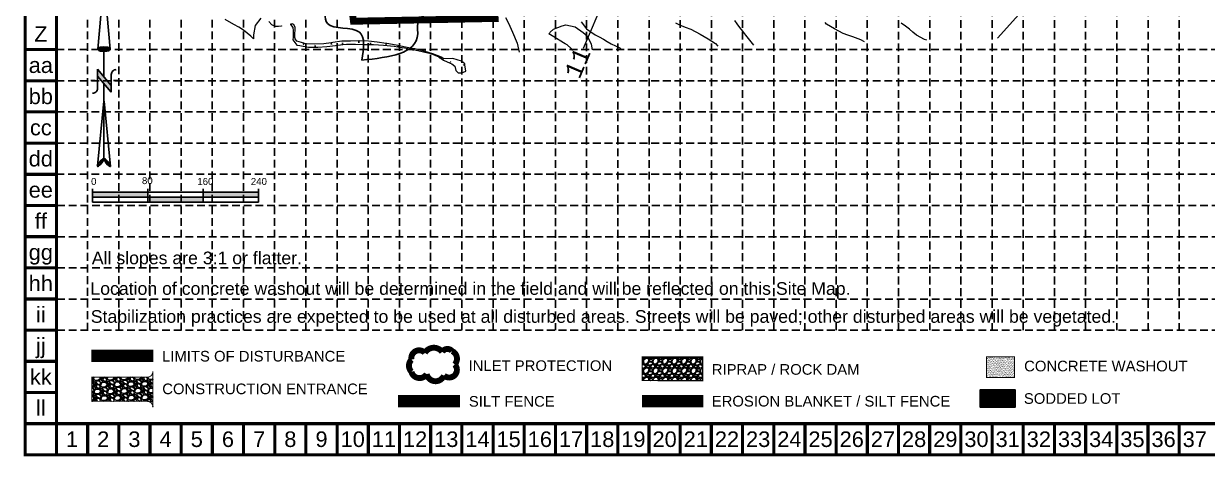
# Model space of a CAD drawing. Header units: inches. Extents: x 5793 to 8686, y 17256 to 19065.
# Drawn here: x 5793 to 7506, y 17256 to 17882 of the extents above; entities that cross this region are included whole.
import ezdxf
from ezdxf.enums import TextEntityAlignment as Align

# ---------------------------------------------------------------- set-up
doc = ezdxf.new("R2010")
doc.units = ezdxf.units.IN
doc.header["$MEASUREMENT"] = 0
for name, pattern in [('ACAD_ISO02W100', [15, 12, -3]), ('DASHED', [0.75, 0.5, -0.25]), ('DASHED2', [0.375, 0.25, -0.125]), ('HIDDEN', [0.375, 0.25, -0.125])]:
    doc.linetypes.add(name, pattern=pattern)
for name, color, linetype in [('1 FLOW ARROWS', 7, 'Continuous'), ('1 LIMITS OF DISTURBANCE', 1, 'DASHED'), ('BASE', 7, 'Continuous'), ('E-Cont-Inter', 253, 'DASHED2'), ('GRID', 254, 'HIDDEN'), ('LEGEND', 7, 'Continuous'), ('NARROW', 7, 'Continuous')]:
    doc.layers.add(name, color=color, linetype=linetype)
doc.layers.add('P-GOLF-HOLE REV', color=30, linetype='Continuous', lineweight=50)
doc.layers.add('P-GOLF-HOLE#', color=30, linetype='Continuous', lineweight=50)
doc.styles.add("L200'", font='ARIAL.TTF', dxfattribs={"height": 0.001968503937008})
doc.styles.add('MONOTXT', font='MONOTXT')
doc.styles.get("Standard").update_dxf_attribs({"font": 'ARIAL.TTF'})

# ---------------------------------------------------------------- blocks, each defined once
blk = doc.blocks.new('LTP089')
at = {"layer": 'E-Cont-Inter', "color": 2, "flags": 128}
blk.add_lwpolyline([(0, 0), (0, 0.5)], dxfattribs=at)
blk = doc.blocks.new('North Arrow')
at = {"layer": 'NARROW'}
for p, q in [((32.43254981860446, 3.058265073213988), (32.43254981860446, 4.631385762768332)), ((0, 0), (22.36344290151465, 2.002084736559482)), ((0, 0), (22.3340256442134, -2.022002755547874)), ((28.76667448424996, -2.091662794246076), (34.01874137947743, 2.319861484284047)), ((36.17825519122562, 2.333068732823449), (30.46489879658111, 2.333068732823449)), ((36.15693846157228, 2.319861484284047), (31.03953994826952, -2.091662794246076)), ((39.10239171702415, 0.006637234364461619), (59.96415737125062, 2.108618273159664)), ((21.65859055236069, -0.04755806894536363), (21.65587945617517, -0.04755806894536363)), ((31.2002493849468, -0.04755806894536363), (21.65859055236069, -0.04755806894536363)), ((28.76667448424996, -2.091662794246076), (34.95439482978327, -2.091662794246076)), ((32.43254981860446, -4.261561808689294), (32.43254981860446, -2.800806882678444)), ((57.4539157862273, -0.04755806894536363), (33.41071549255503, -0.04755806894536363)), ((59.8310793026576, -2.141789640390925), (39.04486644576536, -0.007715046158409677)), ((57.69334596529006, -0.02703537367779063), (57.76929195033517, -0.01344045038422337)), ((57.76514189648879, -0.05039075473177945), (57.69334596529006, -0.02703537367779063))]:
    blk.add_line(p, q, dxfattribs=at)
blk.add_lwpolyline([(22.36469003275943, -2.029144276148145), (22.58571216360451, -1.926685835660464, 0.09157658552841703), (22.86600292222374, -1.437143250313966, 0.04830551554414139), (23.03449076013294, -0.7510674610057322), (23.07365352004581, -0.007926344824227272), (23.0138871940153, 0.8191116749912908, 0.04830551554426889), (22.86600292222374, 1.421290560665511, 0.0915765855283463), (22.58571216360451, 1.91083314601201), (22.36469003275943, 2.01329158649969), (22.14366790191434, 1.91083314601201, 0.09157658552851158), (21.86337714329511, 1.421290560665511, 0.04830551554418233), (21.71549287155813, 0.8191116749912908), (21.65572654552761, -0.007926344824227272), (21.71549287155813, -0.8349643646397453, 0.04830551554422624), (21.86337714329511, -1.437143250313966, 0.09157658552816902), (22.14366790191434, -1.926685835660464)], format="xyb", close=True, dxfattribs=at)
for points in [[(57.45558378554506, -0.03134526075882604), (57.43996657389744, 0.0836624617477355, -0.06681784727068599), (57.67471216397553, 0.4712181194372533, -0.03073031192727785), (58.00862399094058, 0.8372912985578296), (58.52165351551321, 1.292257312707079), (59.07299621394941, 1.699951556056476, -0.03073031192742202), (59.50028108291463, 1.950818694931513, -0.06681784727061153), (59.92804734067704, 2.100220530974184), (60.03732810972451, 2.061125939999329)], [(60.03732810972451, 2.061125939999329), (60.05294532137214, 1.946118217492767, -0.06681784727066456), (59.81819973129404, 1.558562559803249, -0.03073031192683177), (59.43379851860755, 1.137137013811298), (58.97125837981093, 0.7375233665334235), (58.41991568137473, 0.3298291232385964, -0.03073031192764033), (57.99263081235495, 0.07896198436355917, -0.03669233332525137), (57.76236303227506, -0.01733721801429056)], [(57.45558378554506, -0.03527464659782709), (57.43996657389744, -0.150282369049819, 0.06681784727068599), (57.67471216397553, -0.5378380267393368, 0.03073031192727785), (58.00862399094058, -0.903911205859913), (58.52165351551321, -1.358877220063732), (59.07299621394941, -1.766571463358559, 0.03073031192742202), (59.50028108291463, -2.017438602233597, 0.06681784727061153), (59.92804734067704, -2.166840438276267), (60.03732810972451, -2.127745847301412)], [(60.03732810972451, -2.127745847301412), (60.05294532137214, -2.012738124794851, 0.06681784727066456), (59.81819973129404, -1.625182467105333, 0.03073031192683177), (59.43379851860755, -1.203756921113381), (58.97125837981093, -0.804143273835507), (58.41991568137473, -0.3964490305406798, 0.03073031192764033), (57.99263081235495, -0.1455818916656426, 0.03669233332525137), (57.76236303227506, -0.04928268934236257)]]:
    blk.add_lwpolyline(points, format="xyb", dxfattribs=at)
for centre, start, end in [((30.46491631666868, 3.862994872579293), 178.8769027564139, 270), ((34.95439482978327, -3.621588933947351), 358.8769027564139, 90)]:
    blk.add_arc(centre, 1.529926139739004, start, end, dxfattribs=at)
for points in [[(23.02743242273209, -0.7618279882990464), (21.67003612299595, -0.04525802260104683), (23.06525461068304, -0.04525802260104683), (21.71626324154204, 0.8195677980802429)], [(23.06525461068304, -0.04525802260104683), (21.71626324154204, 0.8195677980802429), (23.01902749208239, 0.7489697719211108), (21.85494459723486, 1.41965102062386)], [(23.01902749208239, 0.7489697719211108), (21.85494459723486, 1.41965102062386), (22.86773874044229, 1.437300527177285), (22.14491470462235, 1.910307302568981)], [(22.86773874044229, 1.437300527177285), (22.14491470462235, 1.910307302568981), (22.58617356370451, 1.910307302568981), (22.35503797086494, 2.002084736559482)], [(31.04573626156707, -2.092600781761575), (36.15173163068903, 2.358604768796795), (28.74698772917327, -2.064361571265181), (34.01267678058502, 2.358604768796795)], [(57.44388876337325, 0.08001449623407098), (57.69525844847522, -0.01106567331589758), (57.49810575425727, 0.2124947428819723), (57.77083364797363, -0.01106567331589758)], [(57.450460519849, -0.04004572727353661), (57.68868669199946, -0.016585683588346), (57.44388876337325, 0.08001449623407098), (57.69525844847522, -0.01106567331589758)], [(57.49810575425727, 0.2124947428819723), (57.77083364797363, -0.01106567331589758), (57.59996797960412, 0.3891350717640307), (57.940056377156, 0.06345446541672572)], [(57.59996797960412, 0.3891350717640307), (57.940056377156, 0.06345446541672572), (57.68211493557828, 0.4981552747267415), (58.06984856753843, 0.1324545938769006)], [(57.68211493557828, 0.4981552747267415), (58.06984856753843, 0.1324545938769006), (57.83819415180915, 0.663755583063903), (58.29493122679196, 0.2580348277115263)], [(57.83819415180915, 0.663755583063903), (58.29493122679196, 0.2580348277115263), (58.02877508955135, 0.8569559427633067), (58.51837094691291, 0.405695102581376)], [(58.02877508955135, 0.8569559427633067), (58.51837094691291, 0.405695102581376), (58.26042950528063, 1.069476338470849), (58.73031009321494, 0.5657754006460891)], [(58.26042950528063, 1.069476338470849), (58.73031009321494, 0.5657754006460891), (58.51837094691291, 1.297176762400341), (59.04904028220699, 0.8114158579883224)], [(58.51837094691291, 1.297176762400341), (59.04904028220699, 0.8114158579883224), (58.69580837170361, 1.422756996180397), (59.26097942850902, 0.9949561996836565)], [(59.26426530671961, 0.9963362022790534), (58.69416543257103, 1.419996991044172), (59.44663154890804, 1.149516487475921), (59.00303798687673, 1.64907741756906)], [(59.44663154890804, 1.149516487475921), (59.00303798687673, 1.64907741756906), (59.61749721722299, 1.335816834307479), (59.27576588053853, 1.822957741314895)], [(59.61749721722299, 1.335816834307479), (59.27576588053853, 1.822957741314895), (59.80972109409777, 1.551097235151246), (59.4926338442383, 1.954057985367399)], [(59.80972109409777, 1.551097235151246), (59.4926338442383, 1.954057985367399), (59.93129858887187, 1.730497569169529), (59.69471535579942, 2.039618144699489)], [(59.93129858887187, 1.730497569169529), (59.69471535579942, 2.039618144699489), (60.05287608364597, 1.941637962281675), (59.93129858887187, 2.103098262887215)], [(60.05287608364597, 1.941637962281675), (59.93129858887187, 2.103098262887215), (60.03644669248388, 2.064458190925507)], [(22.86773874044229, -1.439569039612252), (21.72466817219174, -0.8747848301754857), (23.02743242273209, -0.7618279882990464), (21.67003612299595, -0.04525802260104683)], [(22.5777686330548, -1.930225321557373), (21.86334952788457, -1.446628842222708), (22.86773874044229, -1.439569039612252), (21.72466817219174, -0.8747848301754857)], [(22.36344290151465, -2.014942952937417), (22.14491470462235, -1.930225321557373), (22.5777686330548, -1.930225321557373), (21.86334952788457, -1.446628842222708)], [(57.4373170068975, -0.1421659174229717), (57.68868669199946, -0.02210569386079442), (57.450460519849, -0.04004572727353661), (57.68868669199946, -0.016585683588346)], [(57.45703227632475, -0.1932260124704044), (57.69525844847522, -0.02762570418781252), (57.4373170068975, -0.1421659174229717), (57.68868669199946, -0.02210569386079442)], [(57.52603571929285, -0.3257062591183058), (57.76426189149788, -0.05108574781843345), (57.45703227632475, -0.1932260124704044), (57.69525844847522, -0.02762570418781252)], [(57.63446970111545, -0.4802665469105705), (57.90062583830149, -0.1021458429204358), (57.52603571929285, -0.3257062591183058), (57.76426189149788, -0.05108574781843345)], [(57.78397716092513, -0.6624268860650773), (58.09120677609826, -0.2001260253382497), (57.63446970111545, -0.4802665469105705), (57.90062583830149, -0.1021458429204358)], [(57.97455809866733, -0.8735672791772231), (58.33600470472447, -0.3477863002626691), (57.78397716092513, -0.6624268860650773), (58.09120677609826, -0.2001260253382497)], [(58.24071423585337, -1.113687726247008), (58.61366141578401, -0.5423666625029), (57.97455809866733, -0.8735672791772231), (58.33600470472447, -0.3477863002626691)], [(58.61366141578401, -1.433848322321865), (58.92746278743289, -0.771447089027788), (58.24071423585337, -1.113687726247008), (58.61366141578401, -0.5423666625029)], [(58.91431927448139, -1.64498871543401), (59.20019068109468, -1.004667523229728), (58.61366141578401, -1.433848322321865), (58.92746278743289, -0.771447089027788)], [(59.11804372517508, -1.794028992899257), (59.56985198281473, -1.35518817585762), (58.91760515269198, -1.651888728247286), (59.20019068109468, -1.011567536097573)], [(59.34805520177179, -1.927889242142555), (59.81300697236293, -1.62152867174882), (59.11804372517508, -1.794028992899257), (59.56985198281473, -1.35518817585762)], [(59.53699320043597, -1.324828119304584), (59.41377276652929, -1.18406785724801), (59.20840537670301, -1.014327541233797)], [(59.58299549571166, -2.052089473381784), (59.92801271066128, -1.787128980031412), (59.34805520177179, -1.927889242142555), (59.81300697236293, -1.62152867174882)], [(59.78343406819477, -2.12522960951901), (60.04630432717022, -2.007929391147627), (59.58299549571166, -2.052089473381784), (59.92801271066128, -1.787128980031412)], [(59.92308389326354, -2.166629686616943), (60.03808963156189, -2.132129622386856), (59.78343406819477, -2.12522960951901), (60.04630432717022, -2.007929391147627)]]:
    blk.add_solid(points, dxfattribs=at)

msp = doc.modelspace()

# ---------------------------------------------------------------- hatches: boundary and pattern name
h = msp.add_hatch(color=7)
h.paths.add_polyline_path([(5973.05200088064, 17630.96251513706), (5973.05200088064, 17638.17002467008), (5893.05200088064, 17638.17002467008), (5893.05200088064, 17630.96251513706)])
h.paths.add_polyline_path([(5973.05200088064, 17630.96251513706), (5973.05200088064, 17623.75500560402), (6053.05200088064, 17623.75500560402), (6053.05200088064, 17630.96251513705)])
h.paths.add_polyline_path([(6053.05200088064, 17638.17002467008), (6053.05200088064, 17630.96251513705), (6133.05200088064, 17630.96251513705), (6133.05200088064, 17638.17002467008)])
at = {"layer": 'BASE'}
h = msp.add_hatch(dxfattribs=at)
h.set_pattern_fill('AR-SAND', color=40, scale=1.19014465997447, style=0)
h.set_pattern_definition([(37.50000000000001, (8193.583634064953, 17280.68226233988), (-0.07497120876800965, 2.293199019402894), [0, -1.809019883161196, 0, -2.0232459219566, 0, -1.933985072458515]), (7.499999999999999, (8193.583634064953, 17280.68226233988), (2.106290295121598, 3.35876206920114), [0, -0.9759186211790658, 0, -1.630498184165025, 0, -0.6248259464865971]), (327.5, (8192.119756133183, 17280.68226233988), (3.706279307166498, 0.006735092347527674), [0, -0.5950723299872352, 0, -2.142260387954047, 0, -2.796839950940006]), (317.5, (8192.119756133183, 17280.68226233988), (3.577725525638903, 1.044560886796573), [0, -0.2975361649936176, 0, -1.404370698769876, 0, -1.606695290965536])])
h.paths.add_polyline_path([(7227.223748978523, 17369.94311183797), (7227.223748978523, 17399.69672833733), (7186.477931715612, 17399.69672833733), (7186.477931715612, 17369.94311183797)])
at = {"layer": 'LEGEND', "linetype": 'ACAD_ISO02W100'}
h = msp.add_hatch(dxfattribs=at)
h.set_pattern_fill('GRAVEL', color=240, scale=13.75058025000006, style=0)
h.set_pattern_definition([(228.0128, (5709.895907156275, 16671.0213428664), (-110.0046176911493, -123.7552406978786), [1.849948064514007, -183.1451884008128]), (184.9697, (5708.658354933773, 16669.64628484136), (165.0069774589783, 13.75046071630291), [3.174568961157013, -314.2822309004824]), (132.5103999999999, (5705.495721476276, 16669.37127323639), (137.5056748718836, -151.2565020207626), [2.23842945773701, -221.604791327569]), (267.2737, (5700.132995178777, 16665.93362817385), (13.75052549143821, 275.0116090560574), [2.890894490599512, -286.1984995670308]), (292.8337, (5699.995489376276, 16663.04600632135), (-68.75303745550859, 165.006913659863), [2.834750871438764, -280.6407212886847]), (357.2737, (5701.095535796273, 16660.43339607387), (-275.0116090560574, 13.75052549143822), [2.890894490599512, -286.1984995670308]), (37.6942, (5703.983157648775, 16660.29589027135), (-178.7576442565102, -137.5056705653904), [3.823060076327264, -378.4826450436337]), (72.2553, (5707.008285303774, 16662.63348891387), (96.25420974344482, 302.5127136773532), [3.609362308662019, -357.3269923127621]), (121.4296, (5708.108331723775, 16666.07113397636), (-110.0047552247033, 178.7574749988935), [2.900684903737513, -287.1681217333596]), (175.2364, (5706.595767896273, 16668.54623842138), (151.256395762444, -13.75046381917921), [3.311579742767987, -162.26733864273]), (222.3974, (5703.295628636274, 16668.8212500264), (-165.0070640815231, -151.2562738731003), [4.282590717702018, -423.9767973158456]), (138.8141, (5713.746069626277, 16665.79612237139), (-96.25410227028884, 82.5034445569043), [1.461700431155256, -144.7089614604816]), (171.4692, (5712.646023206275, 16666.75866298886), (178.7575196652135, -27.50126926763702), [2.780876098019238, -275.307393731756]), (225, (5709.895907156275, 16667.17118039638), (-1.5266210795506e-15, -13.75058450510271), [1.944620809535258, -17.50162853755808]), (203.1986, (5708.933366538774, 16668.8212500264), (68.75289754651628, 27.50117872316084), [1.047216690679505, -103.6740811116042]), (291.8014, (5707.970825921275, 16668.40873261887), (-13.75057901933204, 41.25174450405666), [1.480978744665756, -72.56816474732582]), (30.9638, (5708.520849131273, 16667.03367459388), (41.25171355531257, 27.50119465012626), [2.405375252552237, -77.77359815734533]), (161.5651, (5710.583436168775, 16668.27122681636), (27.50116647590551, -13.75055829338575), [1.739324646402759, -41.74383276540695]), (16.38950000000001, (5699.995489376276, 16668.40873261887), (137.5058327294406, 41.25164050576713), [2.436602820300009, -241.2242979858121]), (70.3462, (5702.333088018775, 16669.09626163137), (-55.00225564860401, -151.2564121158253), [2.044175010545258, -202.3728997759928]), (293.1986, (5710.583436168775, 16671.0213428664), (-27.50117872316084, 68.75289754651628), [2.09441963077876, -102.626878171505]), (343.6105, (5711.408470983776, 16669.09626163137), (-137.5058327294406, 41.25164050576716), [2.436602820299988, -241.2242979858094]), (339.444, (5699.995489376276, 16659.88337286388), (-68.75292661352889, 27.50110544847382), [2.349699153120009, -115.1353135052014]), (294.7751, (5702.195582216275, 16659.05833804887), (-68.75279384758916, 151.256429802274), [1.968780579034486, -194.9095660866001]), (66.80140000000002, (5710.720941971275, 16657.27076261634), (27.50117872316086, 68.75289754651628), [2.094419630778759, -102.6268781715049]), (17.35400000000001, (5711.545976786277, 16659.19584385138), (-178.7575710137538, -55.00224540287305), [2.305023517887759, -228.1967094947769]), (69.444, (5703.983157648775, 16657.27076261634), (-27.50110544847386, -68.75292661352887), [1.174849576560006, -116.3101630817615]), (101.3098999999995, (5709.895907156275, 16657.27076261634), (-13.75054769084819, 55.00233134361231), [0.7011420869475005, -69.41332786882725]), (165.9638, (5709.758401353775, 16657.95829162884), (41.2517482576759, -13.75055353758997), [2.834750871438761, -53.86033531023772]), (186.009, (5707.008285303774, 16658.64582064134), (137.5057990748141, 13.75057086497935), [2.627048356762511, -260.0774160538219]), (303.6901, (5708.520849131273, 16665.79612237139), (-13.75059860024827, 27.50115441909696), [1.983136184815509, -47.59528218615247]), (353.1572, (5709.620895551275, 16664.14605274137), (233.7598555249627, -27.50127047610637), [3.462313603468514, -342.768455468432]), (60.94540000000001, (5713.058540613776, 16663.73353533385), (-55.0023213740061, -96.25406703805673), [1.415704740219006, -140.1551817990891]), (90, (5713.746069626277, 16664.97108755638), (-13.75058025000006, 13.75058025000006), [0.8250348150000032, -12.92554543500005]), (120.2564, (5706.733273698773, 16659.05833804887), (55.00225069057033, -96.25409551942799), [1.910285610651008, -189.1188804799808]), (48.01280000000001, (5705.770733081276, 16660.70840767889), (110.0046176911493, 123.7552406978786), [3.699896129028014, -181.2952403362987]), (0, (5708.245837526276, 16663.45852372888), (13.75058025000006, 13.75058025000006), [3.575150865000015, -10.17542938500004]), (325.3048, (5711.820988391277, 16663.45852372888), (-137.5057235577478, 96.2541801369199), [2.174159245648509, -215.2416003122394]), (254.0546, (5713.608563823776, 16662.22097150639), (-13.75057872776106, -55.0023227415408), [2.002111985560509, -98.10362479826743]), (207.646, (5713.058540613776, 16660.29589027135), (-261.2609670962876, -137.5059085605523), [3.259781306966264, -322.7188856622898]), (175.4261, (5710.170918761276, 16658.78332644385), (-178.7575509271165, 13.75050876294833), [3.448631776119733, -341.414174570187])])
h.paths.add_polyline_path([(6688.294520302677, 17365.46018579522), (6775.801448279211, 17365.30469011444), (6775.801448279211, 17399.68114073939), (6688.294520302677, 17399.54919256799)])
at = {"layer": 'LEGEND'}
h = msp.add_hatch(dxfattribs=at)
h.set_pattern_fill('GRAVEL', color=4, scale=13.90111291800006, angle=-43.93425516442545, style=0)
h.set_pattern_definition([(184.0785448355745, (-13538.28682615788, 8926.479947194903), (-166.8909719580946, -12.93595885846929), [1.870200127536054, -185.1501462527795]), (141.0354448355745, (-13540.15229334107, 8926.346931372831), (129.7733431845232, -105.7299260749101), [3.20932213715284, -317.7227942703406]), (88.57614483557452, (-13542.64765469394, 8928.365077512164), (-5.988682137528056, -206.5681110649706), [2.262934369695396, -224.0307806221024]), (223.3394448355745, (-13548.9630877754, 8929.623970198056), (202.9115384112823, 190.5689518376111), [2.922542177654496, -289.3316199833434]), (248.8994448355745, (-13551.08865396858, 8927.618174116134), (65.6869042689137, 168.3536516628682), [2.865783933610301, -283.7129986585816]), (313.3394448355745, (-13552.12035648941, 8924.944538038882), (-190.5689518376111, 202.9115384112823), [2.922542177654496, -289.3316199833435]), (353.7599448355745, (-13550.11456040747, 8922.818971845678), (-226.5894901836536, 25.27876023303261), [3.864912523478639, -382.6260339999011]), (28.32104483557454, (-13546.27254944894, 8922.39888080289), (282.2659209036187, 152.7199010628978), [3.64887532762, -361.2387825443962]), (77.49534483557453, (-13543.06043266008, 8924.129951721554), (45.29985846620978, 207.2994511510082), [2.932439770052094, -290.3118569607541]), (131.3021448355745, (-13542.42550150964, 8926.992832138196), (100.4727221541576, -116.1061048238211), [3.347832826267789, -164.0437389815571]), (178.4631448355746, (-13544.63516808426, 8929.507856625123), (-226.223852579207, 5.623001895438391), [4.329473816085284, -428.6182275180403]), (94.87984483557395, (-13539.14894747338, 8919.975269774086), (-12.20467612487271, 127.579495034849), [1.477702204296321, -146.293143775417]), (127.5349448355745, (-13539.27465021883, 8921.447622125192), (110.8488891005504, -145.4070285918916), [2.811319373197577, -278.3212851999803]), (181.0657448355745, (-13540.98743844588, 8923.676951833873), (-9.6450468703247, -10.01070081585996), [1.965909289976469, -17.69322531312699]), (159.2643448355745, (-13540.53078201985, 8925.553388632026), (69.34358644767934, -28.20380812770607), [1.058680957609048, -104.809039473247]), (247.8671448355745, (-13541.52088217669, 8925.928220772472), (18.9244374681197, 39.67713890965923), [1.49719156460736, -73.36259518245444]), (347.0295448355745, (-13542.08495865653, 8924.541349245228), (49.32218508111441, -8.913692283813246), [2.431707781632832, -78.62501438980546]), (117.6308448355745, (-13539.71530004911, 8923.995555457052), (10.37637130200994, -29.30077369622538), [1.758365674110737, -42.20081788199644]), (332.4552448355745, (-13547.32708685318, 8931.52234622616), (129.0420605311403, -66.41843988616806), [2.46327720906961, -243.8650692479728]), (26.4119448355745, (-13545.14301604681, 8930.383223651505), (-146.1382466355668, -71.537566574173), [2.066553347502806, -204.5883504682774]), (249.2643448355745, (-13537.78629127198, 8925.997695000635), (28.20380812770607, 69.34358644767934), [2.117348014105176, -103.7503724167508]), (299.6762448355745, (-13538.53595555288, 8924.01749468696), (-71.17193784533566, 126.4824802349111), [2.463277209069609, -243.8650692479727]), (295.5097448355746, (-13553.30701406229, 8925.315713640937), (-30.76345789879441, 68.2465925765793), [2.37542217542785, -116.3957422004163]), (250.8408448355745, (-13552.28400506053, 8923.171864756168), (56.04210534702955, 158.3428532469643), [1.990333545373411, -197.043312915339]), (22.86714483557454, (-13547.33122818047, 8915.890546843722), (68.24662553359794, 30.76338534050007), [2.117348014105179, -103.7503724167509]), (333.4197448355745, (-13545.38028017339, 8916.713341891076), (-168.7192130641005, 85.34285415204721), [2.330257459557267, -230.6948629460881]), (25.50974483557454, (-13552.23647006233, 8920.61661834767), (-68.2465925765793, -30.76345789879437), [1.187711087713925, -117.5834532881302]), (57.37564483557452, (-13547.93187004356, 8916.46924947689), (28.56950878365882, 49.68781945036758), [0.7088177476888228, -70.17322114233889]), (122.0295448355745, (-13547.54972482646, 8917.066234801614), (20.38707347107842, -38.94581519401362), [2.865783933610297, -54.44996424416024]), (142.0747448355744, (-13549.06961217578, 8919.495778464627), (109.7520119897545, -86.43974556866054), [2.65580762298391, -262.9245793453585]), (259.7558448355745, (-13542.95301260624, 8923.640386450652), (9.279372428627253, 29.66644776615725), [2.004846307259804, -48.1163252753482]), (309.2229448355745, (-13543.30956205508, 8921.667499213612), (150.891689943331, -183.9872154374315), [3.500216826074878, -346.5208680335577]), (17.01114483557456, (-13541.09623894214, 8918.955917310655), (-107.5581020534473, -31.49471207118902), [1.431202981585609, -141.6895122103628]), (46.06574483557452, (-13539.72765010652, 8919.374627910966), (-0.3656538323840636, 19.65574160373601), [0.8340667750800033, -13.06704614292005]), (76.3221448355745, (-13548.98047481358, 8919.989000273923), (-27.47259120099096, -108.6550348369312), [1.931198211020241, -191.1892345399723]), (4.078544835574532, (-13548.52381838756, 8921.865437072067), (166.8909719580946, 12.93595885846932), [3.740400255072108, -183.2799461252433]), (316.0657448355745, (-13544.79288402117, 8922.131468716263), (19.65574160373602, 0.3656538323840661), [3.614289358680015, -10.28682355932004]), (281.3705448355745, (-13542.19010261448, 8919.623757305973), (-32.59152946941175, 166.5253536989104), [2.197960567916661, -217.5979294103944]), (210.1203448355745, (-13541.75676586085, 8917.468938806223), (-48.59087337410904, -30.39774932218186), [2.024029843086645, -99.17760132237478]), (163.7117448355745, (-13543.50749991356, 8916.45324288114), (-286.6537279206981, 83.14873899310113), [3.295467333905663, -326.2518082000642]), (131.4918448355745, (-13546.67070126178, 8917.377525348105), (-120.4940821812281, 135.396221572788), [3.486385218721496, -345.1517613233793])])
edge = h.paths.add_edge_path()
edge.add_line((5980.496873373822, 17326.70710665076), (5980.496873373822, 17378.8418471236))
edge.add_arc((5971.807751707899, 17378.84184712359), 8.689121665923032, -89.96094406197471, 9.231371222995222e-11, ccw=False)
edge.add_line((5971.813674688158, 17370.15272747638), (5892.183200537578, 17370.1455148171))
edge.add_line((5892.183200537578, 17370.1455148171), (5892.183200537578, 17335.36297453916))
edge.add_line((5892.183200537578, 17335.36297453916), (5971.801828727682, 17335.39622629794))
edge.add_arc((5971.807751707931, 17326.70710665076), 8.689121665890982, 2.5920599000528455e-11, 90.0390559379598, ccw=False)
h = msp.add_hatch(dxfattribs=at)
h.set_pattern_fill('ANSI31', color=2, scale=118.8766563846618, style=0)
h.set_pattern_definition([(44.99999999999999, (7117.283756705709, 17263.93732762966), (-10.50731123179718, 10.50731123179718), [])])
h.paths.add_polyline_path([(7177.541057436442, 17352.02863158057), (7177.541057436442, 17350.52646554716), (7177.541057436442, 17326.70640512743), (7227.809180049971, 17326.70640512743), (7227.809180049971, 17352.02863158057)])
h = msp.add_hatch(dxfattribs=at)
h.set_pattern_fill('ANSI31', color=2, scale=5.94383281923309, style=0)
h.set_pattern_definition([(44.99999999999999, (7117.283756705709, 17263.93732762966), (-0.5253655615898591, 0.5253655615898589), [])])
h.paths.add_polyline_path([(7177.541057436442, 17352.02863158057), (7177.541057436442, 17350.52646554716), (7177.541057436442, 17326.70640512743), (7227.809180049971, 17326.70640512743), (7227.809180049971, 17352.02863158057)])

# ---------------------------------------------------------------- linework, layer by layer
at = {"color": 7}
for p, q in [((5893.05200088064, 17638.17002467008), (5893.05200088064, 17642.97002467008)), ((5973.05200088064, 17638.17002467008), (5973.05200088064, 17642.97002467008)), ((6053.05200088064, 17638.17002467008), (6053.05200088064, 17642.97002467008)), ((6133.05200088064, 17638.17002467008), (6133.05200088064, 17642.97002467008)), ((5893.05200088064, 17638.17002467008), (5973.05200088064, 17638.17002467008)), ((5893.05200088064, 17638.17002467008), (5893.05200088064, 17623.75500560402)), ((5893.05200088064, 17630.96251513706), (6133.05200088064, 17630.96251513705)), ((5893.05200088064, 17623.75500560402), (5973.05200088064, 17623.75500560402)), ((5973.05200088064, 17638.17002467008), (6133.05200088064, 17638.17002467008)), ((5973.05200088064, 17638.17002467008), (5973.05200088064, 17623.75500560402)), ((5973.05200088064, 17623.75500560402), (6133.05200088064, 17623.75500560402)), ((6053.05200088064, 17638.17002467008), (6053.05200088064, 17623.75500560402)), ((6133.05200088064, 17638.17002467008), (6133.05200088064, 17623.75500560402))]:
    msp.add_line(p, q, dxfattribs=at)
at = {"layer": '1 FLOW ARROWS', "color": 7}
for points in [[(6282.694092657883, 17829.27829732839), (6279.078038419597, 17869.84330365621), (6233.061460289173, 17882.51147476025), (6233.786184995435, 17916.17252257932)], [(6282.694092657883, 17829.27829732839), (6363.5019981605, 17867.30970541667), (6364.951309944037, 17886.49289481621), (6382.343326612841, 17904.95217330661), (6382.70568896411, 17913.63892435562)]]:
    msp.add_spline(points, degree=3, dxfattribs=at)
at = {"layer": '1 LIMITS OF DISTURBANCE', "ltscale": 60, "const_width": 9.999600000005557}
msp.add_lwpolyline([(7931.848882484846, 18727.94962809542), (6121.082178190816, 18711.96721338807), (6128.364357015571, 17975.98263980888), (6259.535582174025, 17975.43284412058), (6270.583676288017, 17885.68023171277), (6475.571235010088, 17889.70216281951), (6458.909483740949, 18116.0214401773), (6458.090659890052, 18350.78691676266), (6513.863496798033, 18253.88175226172), (6643.336146419906, 18132.41842774189), (6650.019411289243, 18096.76304684496), (7215.234899138558, 18022.41284893043), (7465.809480636262, 18260.46379637649), (7462.072287199408, 18328.53956042947), (7457.704976485959, 18647.85215952033), (7841.347357669845, 18651.87609934993)], dxfattribs=at)
at = {"layer": 'BASE', "const_width": 4.512500000000017}
for points in [[(5795.6833879408, 17257.97546560147), (8683.683387940811, 17257.97546560147), (8683.683387940811, 19062.97546560148), (5795.6833879408, 19062.97546560148)], [(5840.8083879408, 17303.10046560147), (8638.558387940811, 17303.10046560147), (8638.558387940811, 19017.85046560148), (5840.8083879408, 19017.85046560148)]]:
    msp.add_lwpolyline(points, close=True, dxfattribs=at)
for points in [[(5840.8083879408, 17844.60046560148), (5795.6833879408, 17844.60046560148)], [(5840.8083879408, 17799.47546560148), (5795.6833879408, 17799.47546560148)], [(5840.8083879408, 17754.35046560148), (5795.6833879408, 17754.35046560148)], [(5840.8083879408, 17709.22546560148), (5795.6833879408, 17709.22546560148)], [(5840.8083879408, 17664.10046560148), (5795.6833879408, 17664.10046560148)], [(5840.8083879408, 17618.97546560148), (5795.6833879408, 17618.97546560148)], [(5840.8083879408, 17573.85046560148), (5795.6833879408, 17573.85046560148)], [(5840.8083879408, 17528.72546560148), (5795.6833879408, 17528.72546560148)], [(5840.8083879408, 17483.60046560148), (5795.6833879408, 17483.60046560148)], [(5840.8083879408, 17438.47546560147), (5795.6833879408, 17438.47546560147)], [(5840.8083879408, 17393.35046560147), (5795.6833879408, 17393.35046560147)], [(5840.8083879408, 17348.22546560147), (5795.6833879408, 17348.22546560147)], [(5840.8083879408, 17303.10046560147), (5795.6833879408, 17303.10046560147)], [(5840.8083879408, 17257.97546560147), (5840.8083879408, 17303.10046560147)], [(5885.9333879408, 17257.97546560147), (5885.9333879408, 17303.10046560147)], [(5931.0583879408, 17257.97546560147), (5931.0583879408, 17303.10046560147)], [(5976.1833879408, 17257.97546560147), (5976.1833879408, 17303.10046560147)], [(6021.3083879408, 17257.97546560147), (6021.3083879408, 17303.10046560147)], [(6066.4333879408, 17257.97546560147), (6066.4333879408, 17303.10046560147)], [(6111.558387940801, 17257.97546560147), (6111.558387940801, 17303.10046560147)], [(6156.683387940801, 17257.97546560147), (6156.683387940801, 17303.10046560147)], [(6201.808387940801, 17257.97546560147), (6201.808387940801, 17303.10046560147)], [(6246.933387940801, 17257.97546560147), (6246.933387940801, 17303.10046560147)], [(6292.058387940801, 17257.97546560147), (6292.058387940801, 17303.10046560147)], [(6337.183387940802, 17257.97546560147), (6337.183387940802, 17303.10046560147)], [(6382.308387940802, 17257.97546560147), (6382.308387940802, 17303.10046560147)], [(6427.433387940802, 17257.97546560147), (6427.433387940802, 17303.10046560147)], [(6472.558387940802, 17257.97546560147), (6472.558387940802, 17303.10046560147)], [(6517.683387940802, 17257.97546560147), (6517.683387940802, 17303.10046560147)], [(6562.808387940803, 17257.97546560147), (6562.808387940803, 17303.10046560147)], [(6607.933387940803, 17257.97546560147), (6607.933387940803, 17303.10046560147)], [(6653.058387940803, 17257.97546560147), (6653.058387940803, 17303.10046560147)], [(6698.183387940803, 17257.97546560147), (6698.183387940803, 17303.10046560147)], [(6743.308387940803, 17257.97546560147), (6743.308387940803, 17303.10046560147)], [(6788.433387940804, 17257.97546560147), (6788.433387940804, 17303.10046560147)], [(6833.558387940804, 17257.97546560147), (6833.558387940804, 17303.10046560147)], [(6878.683387940804, 17257.97546560147), (6878.683387940804, 17303.10046560147)], [(6923.808387940804, 17257.97546560147), (6923.808387940804, 17303.10046560147)], [(6968.933387940804, 17257.97546560147), (6968.933387940804, 17303.10046560147)], [(7014.058387940804, 17257.97546560147), (7014.058387940804, 17303.10046560147)], [(7059.183387940805, 17257.97546560147), (7059.183387940805, 17303.10046560147)], [(7104.308387940805, 17257.97546560147), (7104.308387940805, 17303.10046560147)], [(7149.433387940805, 17257.97546560147), (7149.433387940805, 17303.10046560147)], [(7194.558387940805, 17257.97546560147), (7194.558387940805, 17303.10046560147)], [(7239.683387940806, 17257.97546560147), (7239.683387940806, 17303.10046560147)], [(7284.808387940806, 17257.97546560147), (7284.808387940806, 17303.10046560147)], [(7329.933387940806, 17257.97546560147), (7329.933387940806, 17303.10046560147)], [(7375.058387940806, 17257.97546560147), (7375.058387940806, 17303.10046560147)], [(7420.183387940806, 17257.97546560147), (7420.183387940806, 17303.10046560147)], [(7465.308387940806, 17257.97546560147), (7465.308387940806, 17303.10046560147)]]:
    msp.add_lwpolyline(points, dxfattribs=at)
at = {"layer": 'BASE', "color": 40, "const_width": 1.487680824968088}
msp.add_lwpolyline([(7186.477931715612, 17369.94311183797), (7227.223748978523, 17369.94311183797), (7227.223748978523, 17399.69672833733), (7186.477931715612, 17399.69672833733)], close=True, dxfattribs=at)
at = {"layer": 'E-Cont-Inter', "color": 35, "linetype": 'Continuous', "lineweight": 0}
for points in [[(6136.599900299218, 17890.35999806877, 517.9792800002879), (6128.550222299527, 17879.4804332694, 517.9792800002879), (6126.070321499836, 17866.06097006891, 517.9792800002879), (6126.020323499106, 17860.27120166924, 517.9792800002879), (6123.680417099502, 17862.37111767009, 517.9792800002879), (6122.030483099632, 17863.84105886985, 517.9792800002879), (6111.720895499457, 17872.9406948695, 517.9792800002879), (6104.581181099173, 17877.04053086974, 517.9792800002879), (6097.44146669982, 17881.14036686905, 517.9792800002879), (6085.021963499486, 17888.31008006912, 517.9792800002879)], [(6166.598700299393, 17878.81046006922, 517.9792800002879), (6166.288712699432, 17878.72046366893, 517.9792800002879), (6166.06872149976, 17878.66046606936, 517.9792800002879), (6162.238874699455, 17878.00049246941, 517.9792800002879), (6157.719055499416, 17878.20048446953, 517.9792800002879), (6152.239274699707, 17880.52039166912, 517.9792800002879), (6148.249434299301, 17885.38019726984, 517.9792800002879)], [(6179.7181754997, 17881.24036286958, 517.9792800002879), (6179.588180699851, 17881.07036966924, 517.9792800002879), (6182.89804829983, 17876.74054287001, 517.9792800002879), (6183.388028699439, 17871.58074926957, 517.9792800002879), (6183.128039099742, 17862.43111526966, 517.9792800002879)], [(6180.538142699283, 17881.49035286997, 517.9792800002879), (6179.7181754997, 17881.24036286958, 517.9792800002879)], [(6198.607419899665, 17853.79146086983, 517.9792800002879), (6188.417827499565, 17856.80134046916, 517.9792800002879), (6186.027923099697, 17860.11120806914, 517.9792800002879), (6185.647938299924, 17864.08104927, 517.9792800002879), (6186.237914699595, 17876.66054606996, 517.9792800002879), (6184.277993099764, 17880.89037686959, 517.9792800002879), (6182.008083899505, 17881.95033446979, 517.9792800002879), (6180.538142699283, 17881.49035286997, 517.9792800002879)], [(6490.699812771752, 17890.89088975266, 521.9791200002901), (6494.915567099582, 17882.98029326927, 521.9791200002901), (6500.815331099555, 17869.88081726991, 521.9791200002901), (6507.445065899752, 17853.70146446954, 521.9791200002901), (6510.441047911067, 17841.11493511684, 521.9791200002901)], [(6574.412387099583, 17854.36143806949, 523.9790400002912), (6560.482944299467, 17863.01109206956, 523.9790400002912), (6553.473224699963, 17867.45091446955, 523.9790400002912), (6554.533182299696, 17868.7608620692, 523.9790400002912), (6555.293151899707, 17869.69082486909, 523.9790400002912), (6559.992963899858, 17874.27064166963, 523.9790400002912), (6572.432466299739, 17878.86045806948, 523.9790400002912), (6577.932246299926, 17880.3803972695, 523.9790400002912), (6591.581700299866, 17877.72050366923, 523.9790400002912), (6602.971244699787, 17869.59082886949, 523.9790400002912), (6608.59101990005, 17864.54103086982, 523.9790400002912), (6614.570780700073, 17852.58150926977, 523.9790400002912), (6616.083591626491, 17844.20724627469, 523.9790400002912)], [(6599.981364299543, 17884.74022286944, 523.9790400002912), (6607.981044299435, 17874.44063486904, 523.9790400002912), (6620.430546299554, 17865.90097646881, 523.9790400002912), (6626.320310699753, 17862.92109566927, 523.9790400002912), (6632.220074699726, 17859.9412148688, 523.9790400002912), (6637.809851099737, 17856.51135206968, 523.9790400002912), (6643.409627099987, 17853.09148886986, 523.9790400002912), (6649.74937349977, 17850.12160766963, 523.9790400002912), (6656.099119499791, 17847.1517264694, 523.9790400002912), (6658.107952971943, 17845.437360554, 523.9790400002912)], [(6736.665896700229, 17883.42027566954, 525.9789600002923), (6742.335669899825, 17880.65038646944, 525.9789600002923), (6750.445345500018, 17877.33051927015, 525.9789600002923), (6758.565020699985, 17874.00065246969, 525.9789600002923), (6772.134477899875, 17867.09092886932, 525.9789600002923), (6777.854249100201, 17863.6010684697, 525.9789600002923), (6783.574020299595, 17860.1012084689, 525.9789600002923), (6788.953805100173, 17856.84133886918, 525.9789600002923), (6794.32359029958, 17853.58146926947, 525.9789600002923), (6797.879116966389, 17849.5286661461, 525.9789600002923)], [(6821.702495099977, 17886.96013406944, 527.9788800002934), (6825.492343499791, 17881.74034286942, 527.9788800002934), (6829.282191899605, 17876.52055166941, 527.9788800002934), (6833.602019099984, 17871.12076766975, 527.9788800002934), (6837.911846700124, 17865.72098366916, 527.9788800002934), (6841.831689900253, 17860.73118326906, 527.9788800002934), (6845.751533099916, 17855.74138286989, 527.9788800002934), (6849.439307389315, 17851.0379080344, 527.9788800002934)], [(7009.84725654358, 17855.73328239284, 531.9787200002957), (7004.775171899702, 17858.70126446988, 531.9787200002957), (6992.905646700412, 17863.12108766939, 531.9787200002957), (6986.07591990009, 17865.61098806933, 531.9787200002957), (6979.256192700006, 17868.1108880695, 531.9787200002957), (6966.426705900114, 17874.64062686916, 531.9787200002957), (6955.007162699942, 17881.43035526946, 531.9787200002957), (6953.237233499996, 17883.62026766967, 531.9787200002957)], [(7100.122585164383, 17858.37577277701, 533.9786400002968), (7096.981483499985, 17859.34123886935, 533.9786400002968), (7085.031961500179, 17865.30100046936, 533.9786400002968), (7080.082159500103, 17869.66082607023, 533.9786400002968), (7075.122357899789, 17874.02065166924, 533.9786400002968), (7069.132597500458, 17878.35047846939, 533.9786400002968), (7063.132837500423, 17882.68030526955, 533.9786400002968)], [(6183.128039099742, 17862.43111526966, 517.9792800002879), (6183.028043099679, 17858.87125766929, 517.9792800002879), (6188.527823099401, 17851.13156726956, 517.9792800002879), (6193.087640699465, 17850.3415988693, 517.9792800002879), (6205.767133499496, 17848.31168006919, 517.9792800002879), (6215.246754299384, 17848.19168486912, 517.9792800002879)], [(6238.365829499438, 17854.5814292701, 517.9792800002879), (6227.666257499717, 17853.10148846917, 517.9792800002879), (6214.756773899775, 17852.47151366901, 517.9792800002879), (6201.317311499733, 17853.00149246957, 517.9792800002879), (6198.607419899665, 17853.79146086983, 517.9792800002879)], [(6215.246754299384, 17848.19168486912, 517.9792800002879), (6218.936606699601, 17848.15168646909, 517.9792800002879), (6231.896088299807, 17848.86165806931, 517.9792800002879), (6244.775573099498, 17850.7615820691, 517.9792800002879), (6255.035162699409, 17851.79154086951, 517.9792800002879)], [(6278.22423509974, 17857.12132766936, 517.9792800002879), (6266.194716299418, 17857.00133246928, 517.9792800002879), (6253.705215899739, 17856.62134766951, 517.9792800002879), (6240.665737499949, 17854.90141646937, 517.9792800002879), (6238.365829499438, 17854.5814292701, 517.9792800002879)], [(6255.035162699409, 17851.79154086951, 517.9792800002879), (6260.624939099886, 17852.36151806917, 517.9792800002879), (6273.39442829974, 17852.39151686896, 517.9792800002879), (6286.613899499644, 17852.21152406931, 517.9792800002879), (6294.993564299308, 17851.99153286964, 517.9792800002879)], [(6317.97264509974, 17853.34147886932, 517.9792800002879), (6305.093160299584, 17855.36139806919, 517.9792800002879), (6292.273673099466, 17856.83133926988, 517.9792800002879), (6278.794212299865, 17857.1313272696, 517.9792800002879), (6278.22423509974, 17857.12132766936, 517.9792800002879)], [(6294.993564299308, 17851.99153286964, 517.9792800002879), (6299.473385099787, 17851.8815372698, 517.9792800002879), (6314.062801499851, 17851.10156846885, 517.9792800002879), (6329.65217789961, 17849.37163766939, 517.9792800002879), (6334.811971499585, 17848.57166966889, 517.9792800002879)], [(6357.271073099691, 17845.89177686907, 517.9792800002879), (6345.97152510006, 17848.07168966904, 517.9792800002879), (6332.242074299604, 17850.89157686941, 517.9792800002879), (6318.762613499537, 17853.21148406994, 517.9792800002879), (6317.97264509974, 17853.34147886932, 517.9792800002879)], [(6334.811971499585, 17848.57166966889, 517.9792800002879), (6344.251593899447, 17847.11172806937, 517.9792800002879), (6356.971085099969, 17844.78182126861, 517.9792800002879), (6369.910567499697, 17841.90193646867, 517.9792800002879), (6374.040402299725, 17840.85197846964, 517.9792800002879)], [(6395.529542699456, 17834.45223446935, 517.9792800002879), (6385.339950299356, 17838.41207606997, 517.9792800002879), (6373.050441899337, 17842.13192726951, 517.9792800002879), (6359.230994699523, 17845.52179166954, 517.9792800002879), (6357.271073099691, 17845.89177686907, 517.9792800002879)], [(6587.790334750898, 17843.3790614279, 523.9790400002912), (6585.681936299894, 17846.23176326882, 523.9790400002912), (6579.83217029972, 17851.45155446976, 523.9790400002912), (6576.682296299841, 17853.0414908696, 523.9790400002912), (6574.412387099583, 17854.36143806949, 523.9790400002912), (6574.412387099583, 17854.36143806949, 523.9790400002912)], [(6374.040402299725, 17840.85197846964, 517.9792800002879), (6382.320071099326, 17838.76206206903, 517.9792800002879), (6393.969605099875, 17834.12224766985, 517.9792800002879), (6400.879328699782, 17829.09244886972, 517.9792800002879), (6410.388948299922, 17824.95261446945, 517.9792800002879)], [(6431.698095900007, 17822.62270766962, 517.9792800002879), (6431.528102699667, 17823.8026604699, 517.9792800002879), (6426.698295900133, 17828.02249166928, 517.9792800002879), (6414.308791499585, 17831.52235166915, 517.9792800002879), (6401.439306299668, 17831.43235526979, 517.9792800002879), (6397.259473499376, 17833.77226166893, 517.9792800002879), (6395.529542699456, 17834.45223446935, 517.9792800002879)], [(6410.388948299922, 17824.95261446945, 517.9792800002879), (6412.878848699387, 17823.87265766971, 517.9792800002879), (6417.018683099654, 17820.4027964687, 517.9792800002879), (6418.868609099649, 17814.32303966861, 517.9792800002879), (6421.908487499692, 17810.95317446999, 517.9792800002879), (6427.348269899841, 17810.86317806877, 517.9792800002879), (6432.988044299651, 17813.31308006961, 517.9792800002879), (6431.698095900007, 17822.62270766962, 517.9792800002879)]]:
    msp.add_polyline3d(points, dxfattribs=at)
at = {"layer": 'GRID', "color": 252, "linetype": 'HIDDEN', "ltscale": 45}
for p, q in [((5885.782516366526, 19018.27888233238), (5885.782516366526, 17438.27616458645)), ((5930.907516366526, 19018.27888233238), (5930.907516366526, 17438.27616458645)), ((5976.032516366526, 19018.27888233238), (5976.032516366526, 17438.27616458645)), ((6021.157516366526, 19018.27888233238), (6021.157516366526, 17438.27616458645)), ((6066.282516366526, 19018.27888233238), (6066.282516366526, 17438.27616458645)), ((6111.407516366526, 19018.27888233238), (6111.407516366526, 17438.27616458645)), ((6156.532516366527, 19018.27888233238), (6156.532516366527, 17438.27616458645)), ((6201.657516366527, 19018.27888233238), (6201.657516366527, 17438.27616458645)), ((6246.782516366527, 19018.27888233238), (6246.782516366527, 17438.27616458645)), ((6291.907516366527, 19018.27888233238), (6291.907516366527, 17438.27616458645)), ((6337.032516366527, 19018.27888233238), (6337.032516366527, 17438.27616458645)), ((6382.157516366527, 19018.27888233238), (6382.157516366527, 17438.27616458645)), ((6427.433387940802, 19017.85046560148), (6427.433387940802, 17438.27616458645)), ((6472.558387940802, 19017.85046560148), (6472.558387940802, 17438.27616458645)), ((6517.683387940802, 19017.85046560148), (6517.683387940802, 17438.27616458645)), ((6562.808387940803, 19017.85046560148), (6562.808387940802, 17438.27616458645)), ((6607.933387940803, 19017.85046560148), (6607.933387940803, 17438.27616458645)), ((6653.058387940803, 19017.85046560148), (6653.058387940803, 17438.27616458645)), ((6698.183387940803, 19017.85046560148), (6698.183387940803, 17438.27616458645)), ((6743.308387940803, 19017.85046560148), (6743.308387940803, 17438.27616458645)), ((6788.433387940804, 19017.85046560148), (6788.433387940803, 17438.27616458645)), ((6833.558387940804, 19017.85046560148), (6833.558387940804, 17438.27616458645)), ((6878.683387940804, 19017.85046560148), (6878.683387940804, 17438.27616458645)), ((6923.808387940804, 19017.85046560148), (6923.808387940804, 17438.27616458645)), ((6968.933387940804, 19017.85046560148), (6968.933387940804, 17438.27616458645)), ((7014.058387940804, 19017.85046560148), (7014.058387940804, 17438.27616458645)), ((7059.183387940805, 19017.85046560148), (7059.183387940804, 17438.27616458645)), ((7104.308387940805, 19017.85046560148), (7104.308387940805, 17438.27616458645)), ((7149.433387940805, 19017.85046560148), (7149.433387940805, 17438.27616458645)), ((7194.558387940805, 19017.85046560148), (7194.558387940805, 17438.27616458645)), ((7239.683387940806, 19017.85046560148), (7239.683387940806, 17438.27616458645)), ((7284.808387940806, 19017.85046560148), (7284.808387940806, 17438.27616458645)), ((7329.933387940806, 19017.85046560148), (7329.933387940806, 17438.27616458645)), ((7375.058387940806, 19017.85046560148), (7375.058387940806, 17438.27616458645)), ((7420.183387940806, 19017.85046560148), (7420.183387940806, 17438.27616458645)), ((7465.308387940806, 19017.85046560148), (7465.308387940806, 17438.27616458645)), ((5840.8083879408, 17844.60046560148), (8638.558387940811, 17844.60046560148)), ((5840.8083879408, 17799.47546560148), (8638.558387940811, 17799.47546560148)), ((5840.8083879408, 17754.35046560148), (8638.558387940811, 17754.35046560148)), ((5840.8083879408, 17709.22546560148), (8638.558387940811, 17709.22546560148)), ((5840.8083879408, 17664.10046560148), (8638.558387940811, 17664.10046560148)), ((5841.820137578489, 17618.77616458645), (8639.5701375785, 17618.77616458645)), ((5841.820137578489, 17573.65116458645), (8639.5701375785, 17573.65116458645)), ((5841.820137578489, 17528.52616458645), (8639.5701375785, 17528.52616458645)), ((5841.820137578489, 17483.40116458645), (8639.5701375785, 17483.40116458645)), ((5841.820137578489, 17438.27616458645), (8639.5701375785, 17438.27616458645))]:
    msp.add_line(p, q, dxfattribs=at)
at = {"layer": 'LEGEND', "color": 170, "ltscale": 100, "const_width": 8.556581613442532}
msp.add_lwpolyline([(6373.906802204911, 17405.49550100062, 0.5205670505517462), (6373.906802204911, 17405.49550100062, 0.7651954600696135), (6354.551662533138, 17395.75190376291, 0.4178788784126488), (6354.431765062481, 17378.22088167575, 0.6649002420699669), (6376.550200487945, 17374.84438118056, 0.744833174426672), (6401.496772541406, 17372.74988487123, 0.9756416855879776), (6417.037304266019, 17388.80307333702, 0.5205670505517462), (6413.167686570598, 17408.14216289036, 0.5205670505517462), (6398.979082689179, 17406.85288872102, 0.5402640007904789), (6373.906802204911, 17405.49550100062)], format="xyb", close=True, dxfattribs=at)
at = {"layer": 'LEGEND', "color": 1, "linetype": 'HIDDEN', "ltscale": 100, "const_width": 17.86950000000007}
msp.add_lwpolyline([(5891.521010318618, 17401.04262191794), (5981.18643197307, 17401.04262191794)], dxfattribs=at)
at = {"layer": 'LEGEND', "color": 240, "const_width": 1.718822531250007}
msp.add_lwpolyline([(6688.294520302677, 17365.46018579522), (6775.801448279211, 17365.30469011444), (6775.801448279211, 17399.68114073939), (6688.294520302677, 17399.54919256799)], close=True, dxfattribs=at)
at = {"layer": 'LEGEND', "color": 4, "const_width": 1.390111291800006}
msp.add_lwpolyline([(5980.496873373822, 17326.70710665076), (5980.496873373822, 17378.84184712361, -0.4140139244211871), (5971.813674688158, 17370.15272747638), (5892.183200537578, 17370.1455148171), (5892.183200537578, 17335.36297453916), (5971.801828727682, 17335.39622629793, -0.4144132285109485)], format="xyb", close=True, dxfattribs=at)
at = {"layer": 'LEGEND', "color": 2}
msp.add_lwpolyline([(7177.541057436442, 17350.52646554716), (7177.541057436442, 17326.70640512743), (7227.809180049971, 17326.70640512743), (7227.809180049971, 17352.02863158057), (7177.541057436442, 17352.02863158057)], close=True, dxfattribs=at)
at = {"layer": 'LEGEND', "color": 200, "const_width": 17.86950000000007}
msp.add_lwpolyline([(6334.922705572671, 17335.75500129333), (6424.588127227124, 17335.75500129333)], dxfattribs=at)
at = {"layer": 'LEGEND', "color": 84, "const_width": 17.86950000000007}
msp.add_lwpolyline([(6687.842274149732, 17335.63154016254), (6776.677258377576, 17335.63296964756)], dxfattribs=at)
at = {"layer": 'P-GOLF-HOLE REV', "color": 7, "linetype": 'Continuous', "lineweight": 0}
msp.add_line((6603.481557546649, 17846.65147448517), (6664.263788588345, 17989.53333081771), dxfattribs=at)
msp.add_lwpolyline([(7360.99538140744, 18037.86235453375), (7202.349826019257, 17861.36811304465)], dxfattribs=at)

# ---------------------------------------------------------------- block references
at = {"layer": 'BASE', "xscale": 4.512500000000728, "yscale": 4.512500000000728, "zscale": 4.512500000000017, "rotation": 270}
msp.add_blockref('North Arrow', (5909.677235536568, 17946.17221789925), dxfattribs=at)
at = {"layer": 'E-Cont-Inter', "color": 35, "linetype": 'Continuous', "lineweight": 0, "yscale": 4.999800000339746, "zscale": 4.999800000002779}
for p, xscale, rotation in [((6180.538142699283, 17881.49035286997, 517.9792800002879), 4.99979999997776, 197.309015999086), ((6183.128039099742, 17862.43111526966, 517.9792800002879), 4.999800000259073, 268.3763859964722), ((6198.607419899665, 17853.79146086983, 517.9792800002879), 4.999799999965784, 163.5975349977283), ((6215.246754299384, 17848.19168486912, 517.9792800002879), 4.999799999720881, 359.3004310046384), ((6238.365829499438, 17854.5814292701, 517.9792800002879), 4.999799999721204, 187.8902120015967), ((6255.035162699409, 17851.79154086951, 517.9792800002879), 4.999800000272299, 5.75429000087308), ((6278.22423509974, 17857.12132766936, 517.9792800002879), 4.999800000157453, 180.575489996336), ((6294.993564299308, 17851.99153286964, 517.9792800002879), 4.999800000028666, 358.5250510050928), ((6317.97264509974, 17853.34147886932, 517.9792800002879), 4.999800000140872, 171.0482619941075), ((6334.811971499585, 17848.57166966889, 517.9792800002879), 4.999800000148785, 351.1943270005147), ((6357.271073099691, 17845.89177686907, 517.9792800002879), 4.999800000062562, 169.0754859955159), ((6374.040402299725, 17840.85197846964, 517.9792800002879), 4.999800000181715, 345.792554998729), ((6395.529542699456, 17834.45223446935, 517.9792800002879), 4.999800000048034, 158.7462489966024), ((6410.388948299922, 17824.95261446945, 517.9792800002879), 4.999799999702597, 336.5322439975346), ((6431.698095900007, 17822.62270766962, 517.9792800002879), 4.999799999834342, 97.93021400112882)]:
    msp.add_blockref('LTP089', p, dxfattribs=dict(at, xscale=xscale, rotation=rotation))

# ---------------------------------------------------------------- texts
at = {"color": 7}
for s, p in [('0', (5890.929816801769, 17648.69409070968)), ('80', (5964.560957114261, 17649.86485920392)), ('160', (6044.632032607313, 17648.69409070968)), ('240', (6122.064292776669, 17648.69413256769))]:
    msp.add_text(s, height=10, dxfattribs=at).set_placement(p)
at = {"layer": 'BASE'}
for s, p in [('Z', (5818.2458879408, 17867.16296560148)), ('aa', (5818.2458879408, 17822.03796560148)), ('bb', (5818.2458879408, 17776.91296560148)), ('cc', (5818.2458879408, 17731.78796560148)), ('dd', (5818.2458879408, 17686.66296560148)), ('ee', (5818.2458879408, 17641.53796560148)), ('ff', (5818.2458879408, 17596.41296560148)), ('gg', (5818.2458879408, 17551.28796560148)), ('hh', (5818.2458879408, 17506.16296560148)), ('ii', (5818.2458879408, 17461.03796560147)), ('jj', (5818.2458879408, 17415.91296560147)), ('kk', (5818.2458879408, 17370.78796560147)), ('ll', (5818.2458879408, 17325.66296560147)), ('1', (5863.3708879408, 17280.53796560147)), ('2', (5908.4958879408, 17280.53796560147)), ('3', (5953.6208879408, 17280.53796560147)), ('4', (5998.7458879408, 17280.53796560147)), ('5', (6043.8708879408, 17280.53796560147)), ('6', (6088.9958879408, 17280.53796560147)), ('7', (6134.120887940801, 17280.53796560147)), ('8', (6179.245887940801, 17280.53796560147)), ('9', (6224.370887940801, 17280.53796560147)), ('10', (6269.495887940801, 17280.53796560147)), ('11', (6314.620887940802, 17280.53796560147)), ('12', (6359.745887940802, 17280.53796560147)), ('13', (6404.870887940802, 17280.53796560147)), ('14', (6449.995887940802, 17280.53796560147)), ('15', (6495.120887940802, 17280.53796560147)), ('16', (6540.245887940802, 17280.53796560147)), ('17', (6585.370887940803, 17280.53796560147)), ('18', (6630.495887940803, 17280.53796560147)), ('19', (6675.620887940803, 17280.53796560147)), ('20', (6720.745887940803, 17280.53796560147)), ('21', (6765.870887940803, 17280.53796560147)), ('22', (6810.995887940804, 17280.53796560147)), ('23', (6856.120887940804, 17280.53796560147)), ('24', (6901.245887940804, 17280.53796560147)), ('25', (6946.370887940804, 17280.53796560147)), ('26', (6991.495887940804, 17280.53796560147)), ('27', (7036.620887940804, 17280.53796560147)), ('28', (7081.745887940805, 17280.53796560147)), ('29', (7126.870887940805, 17280.53796560147)), ('30', (7171.995887940805, 17280.53796560147)), ('31', (7217.120887940805, 17280.53796560147)), ('32', (7262.245887940806, 17280.53796560147)), ('33', (7307.370887940806, 17280.53796560147)), ('34', (7352.495887940806, 17280.53796560147)), ('35', (7397.620887940806, 17280.53796560147)), ('36', (7442.745887940806, 17280.53796560147)), ('37', (7487.870887940806, 17280.53796560147))]:
    msp.add_text(s, height=22.56250000000009, dxfattribs=at).set_placement(p, align=Align.MIDDLE_CENTER)
at = {"layer": 'BASE', "color": 7, "style": "L200'"}
for s, p in [('All slopes are 3:1 or flatter.', (5892.044520596178, 17533.83725118408)), ('Location of concrete washout will be determined in the field and will be reflected on this Site Map.', (5889.946384173889, 17489.57210354337)), ('Stabilization practices are expected to be used at all disturbed areas. Streets will be paved; other disturbed areas will be vegetated.', (5890.479600526027, 17449.06251935208))]:
    msp.add_text(s, height=18.30018719524164, dxfattribs=at).set_placement(p)
at = {"layer": 'LEGEND', "style": "L200'"}
for s, p in [('LIMITS OF DISTURBANCE', (5993.601621124767, 17393.03162319133)), ('INLET PROTECTION', (6437.074024344325, 17379.31327079472)), ('RIPRAP / ROCK DAM', (6789.011816181032, 17373.87109570294)), ('CONCRETE WASHOUT', (7240.96388486968, 17378.74393378578)), ('CONSTRUCTION ENTRANCE', (5993.918171729599, 17345.73277355879)), ('SILT FENCE', (6437.554494997352, 17327.63801576791)), ('EROSION BLANKET / SILT FENCE', (6788.954640222964, 17327.87151151251)), ('SODDED LOT', (7240.560892046822, 17331.74404188223))]:
    msp.add_text(s, height=15.38721486257651, dxfattribs=at).set_placement(p)
at = {"layer": 'P-GOLF-HOLE#', "color": 7, "linetype": 'Continuous', "lineweight": 0, "style": 'MONOTXT', "oblique": 359.9999999773054}
msp.add_text('11', height=24.99900020650954, rotation=66.95500001107722, dxfattribs=at).set_placement((6594.463320918381, 17825.4521668572), align=Align.MIDDLE)

doc.saveas('drawing.dxf')
